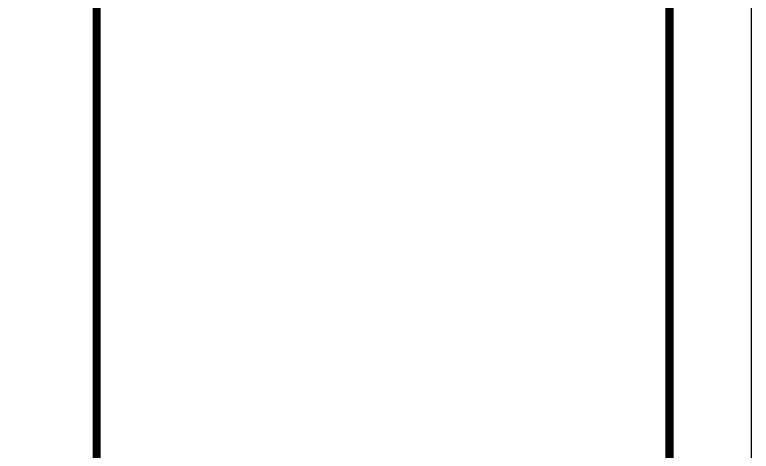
# Model space of a CAD drawing. Header units: inches. Extents: x -1293886 to -986005, y -15154 to 203628.
# Drawn here: x -1139352 to -1130350, y 80231 to 85565 of the extents above; entities that cross this region are included whole.
import ezdxf

# ---------------------------------------------------------------- set-up
doc = ezdxf.new("R2010")
doc.units = ezdxf.units.IN
doc.header["$LTSCALE"] = 100
doc.header["$MEASUREMENT"] = 0
doc.layers.get('0').update_dxf_attribs({"color": 252})
doc.layers.add('nb-plugin', color=7, linetype='Continuous', true_color=0xffffff)
doc.layers.add('TK', color=142, linetype='Continuous')
doc.layers.add('W_DIM', color=4, linetype='Continuous')

# ---------------------------------------------------------------- blocks, each defined once
blk = doc.blocks.new('nb-594-420-1-100-fcad1de8-10a4-49cb-aec2-0e0b03f73acf')
at = {"layer": 'W_DIM', "color": 7, "true_color": 0xffffff}
blk.add_lwpolyline([(0, 0), (0, 42000), (59400, 42000), (59400, 0)], close=True, dxfattribs=at)
blk = doc.blocks.new('A$C05385F37')
at = {"layer": 'TK'}
blk.add_line((-1000, -1000), (-1000, -26100.1), dxfattribs=at)
at = {"layer": 'TK', "const_width": 100}
blk.add_lwpolyline([(-8000, -1000), (-8000, -41000)], dxfattribs=at)

msp = doc.modelspace()

# ---------------------------------------------------------------- linework, layer by layer
at = {"layer": 'TK'}
msp.add_lwpolyline([(-1189749.6, 64437.1), (-1189749.6, 106437.1), (-1130349.6, 106437.1), (-1130349.6, 64437.1)], close=True, dxfattribs=at)
at = {"layer": 'TK', "const_width": 100}
msp.add_lwpolyline([(-1187249.6, 65437.1), (-1187249.6, 105437.1), (-1131349.6, 105437.1), (-1131349.6, 65437.1)], close=True, dxfattribs=at)

# ---------------------------------------------------------------- block references
at = {"color": 4}
msp.add_blockref('A$C05385F37', (-1130349.6, 106437.1), dxfattribs=at)
at = {"layer": 'nb-plugin'}
msp.add_blockref('nb-594-420-1-100-fcad1de8-10a4-49cb-aec2-0e0b03f73acf', (-1189749.6, 64437.1), dxfattribs=at)

doc.saveas('drawing.dxf')
